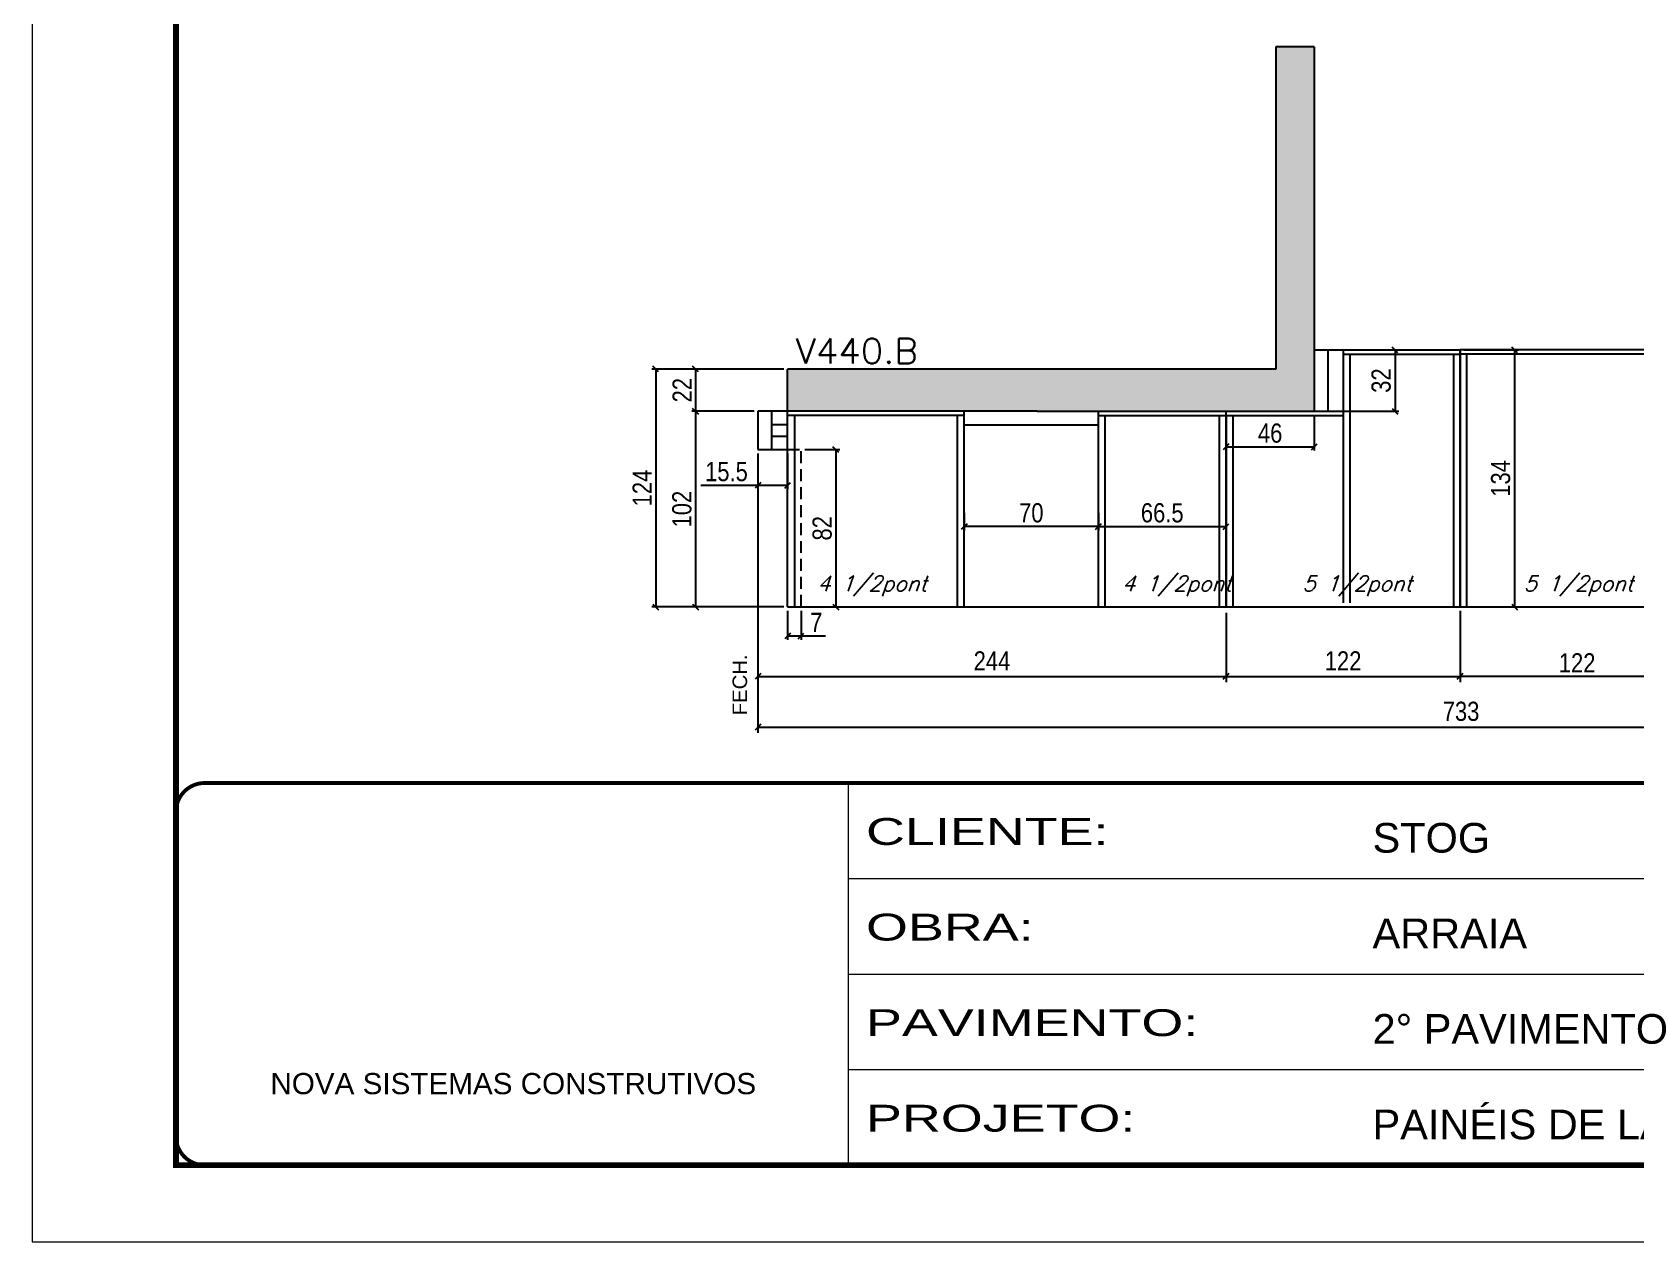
# Model space of a CAD drawing. Extents: x -3394 to 16474, y -5031 to 14397.
# Drawn here: x 9027 to 9863, y 1861 to 2492 of the extents above; entities that cross this region are included whole.
import ezdxf

# ---------------------------------------------------------------- set-up
doc = ezdxf.new("R2010")
doc.units = 0
for name, pattern in [('CONTINUO', [0]), ('DASHED', [0.75, 0.5, -0.25]), ('HIDDEN', [0.375, 0.25, -0.125])]:
    doc.linetypes.add(name, pattern=pattern)
doc.layers.get('0').update_dxf_attribs({"linetype": 'CONTINUOUS'})
doc.layers.get('Defpoints').update_dxf_attribs({"linetype": 'CONTINUOUS'})
for name, color, linetype in [('COTA', 241, 'CONTINUOUS'), ('NOMENCLATURA', 7, 'CONTINUOUS'), ('Painéis', 200, 'CONTINUOUS'), ('SARR_2.2x7', 40, 'CONTINUOUS'), ('SARR_3.5x7', 81, 'CONTINUOUS'), ('texto', 7, 'CONTINUOUS')]:
    doc.layers.add(name, color=color, linetype=linetype)
for name, color, linetype, lineweight in [('Folhas', 255, 'CONTINUOUS', 9), ('SARRAFO DE PRESSAO', 251, 'DASHED', 9), ('Texto Seção', 7, 'CONTINUOUS', 15)]:
    doc.layers.add(name, color=color, linetype=linetype, lineweight=lineweight)
doc.styles.add('ARIAL', font='arial.ttf')
doc.styles.add('COTA TECNICA', font='techl___.ttf', dxfattribs={"height": 10})
doc.styles.add('REGUA-120', font='ROMANS.shx', dxfattribs={"height": 15})
doc.styles.add('ROMANS', font='romans.shx')
doc.styles.add('Tecnologia', font='')
doc.styles.get('Tecnologia').set_extended_font_data('Forgotten Futurist')
doc.dimstyles.new('PAINEL', dxfattribs={"dimtxt": 10, "dimasz": 3, "dimexe": 3, "dimexo": 3, "dimgap": 3, "dimtad": 1, "dimdec": 1, "dimzin": 12, "dimdsep": 46, "dimtxsty": 'COTA TECNICA', "dimblk1": 'OBLIQUE', "dimblk2": 'OBLIQUE', "dimsah": 1, "dimcen": 0.9, "dimclrd": 4, "dimclre": 4, "dimclrt": 240, "dimadec": 1, "dimazin": 3, "dimtfac": 1, "dimtdec": 1, "dimtmove": 0, "dimatfit": 3, "dimfxl": 1, "dimtolj": 1, "dimtzin": 12, "dimarcsym": 0})

# ---------------------------------------------------------------- blocks, each defined once
blk = doc.blocks.new('9999999999')
at = {"color": 30, "linetype": 'CONTINUO'}
for p, q in [((98564.56, 34230.21), (98564.56, 34429.45)), ((98564.56, 34379.64), (99583.98, 34379.64)), ((98564.56, 34329.83), (99487.98, 34329.83)), ((98564.56, 34280.02), (99487.98, 34280.02))]:
    blk.add_line(p, q, dxfattribs=at)
at = {"color": 30, "linetype": 'CONTINUO', "const_width": 2}
blk.add_lwpolyline([(99583.98, 34230.21), (99583.98, 34414.45, 0.414214), (99568.98, 34429.45), (98228.98, 34429.45, 0.414214), (98213.98, 34414.45), (98213.98, 34245.21, 0.414214), (98228.98, 34230.21), (99583.98, 34230.21)], format="xyb", dxfattribs=at)
at = {"layer": 'Folhas'}
blk.add_lwpolyline([(98138.98, 34190.21), (99623.98, 34190.21), (99623.98, 35240.21), (98138.98, 35240.21)], close=True, dxfattribs=at)
at = {"layer": 'Folhas', "color": 30, "const_width": 3}
blk.add_lwpolyline([(98213.98, 34230.21), (99583.98, 34230.21), (99583.98, 35200.21), (98213.98, 35200.21)], close=True, dxfattribs=at)
at = {"color": 7, "linetype": 'Continuous', "ltscale": 5, "style": 'ARIAL'}
for s, height, p in [('STOG', 15.483, (98837.68, 34393.13)), ('ARRAIA', 15.483, (98837.68, 34343.32)), ('2° PAVIMENTO', 15.4829, (98837.68, 34293.51)), ('NOVA SISTEMAS CONSTRUTIVOS', 11.0592, (98263.19, 34267.21)), ('PAINÉIS DE LAT. VIGAS', 15.4829, (98837.68, 34243.7))]:
    blk.add_text(s, height=height, dxfattribs=at).set_placement(p)
at = {"layer": 'Folhas', "color": 7, "style": 'Tecnologia', "width": 1.5}
for s, p in [('CLIENTE:', (98573.65, 34397.17)), ('OBRA:', (98573.65, 34347.31)), ('PAVIMENTO:', (98573.65, 34297.5)), ('PROJETO:', (98573.65, 34247.69))]:
    blk.add_text(s, height=14, dxfattribs=at).set_placement(p)
blk = doc.blocks.new('_Oblique')
at = {"color": 0, "linetype": 'ByBlock', "lineweight": -2}
blk.add_line((-0.5, -0.5), (0.5, 0.5), dxfattribs=at)
blk = doc.blocks.new('*D1562')
at = {"layer": 'COTA', "color": 4, "linetype": 'ByBlock', "lineweight": -2, "transparency": 16777216}
for p, q in [((9405.54, 2270.82), (9405.54, 2152.63)), ((9649.54, 2188.82), (9649.54, 2152.63)), ((9405.54, 2155.63), (9649.54, 2155.63))]:
    blk.add_line(p, q, dxfattribs=at)
at = {"layer": 'Defpoints', "color": 0, "linetype": 'ByBlock', "transparency": 16777216}
for p in [(9405.54, 2273.82), (9649.54, 2191.82), (9649.54, 2155.63)]:
    blk.add_point(p, dxfattribs=at)
at = {"layer": 'COTA', "color": 4, "linetype": 'ByBlock', "lineweight": -2, "transparency": 16777216, "xscale": 3, "yscale": 3, "zscale": 3, "rotation": 180}
blk.add_blockref('_Oblique', (9405.54, 2155.63), dxfattribs=at)
at = {"layer": 'COTA', "color": 4, "linetype": 'ByBlock', "lineweight": -2, "transparency": 16777216, "xscale": 3, "yscale": 3, "zscale": 3}
blk.add_blockref('_Oblique', (9649.54, 2155.63), dxfattribs=at)
at = {"layer": 'COTA', "color": 240, "linetype": 'ByBlock', "transparency": 16777216, "insert": (9527.54, 2163.7), "char_height": 10, "attachment_point": 5, "style": 'COTA TECNICA'}
blk.add_mtext('\\A1;244', dxfattribs=at)
blk = doc.blocks.new('*D1563')
at = {"layer": 'COTA', "color": 4, "linetype": 'ByBlock', "lineweight": -2, "transparency": 16777216}
for p, q in [((9649.54, 2188.82), (9649.54, 2152.63)), ((9771.54, 2188.82), (9771.54, 2152.63)), ((9649.54, 2155.63), (9771.54, 2155.63))]:
    blk.add_line(p, q, dxfattribs=at)
at = {"layer": 'Defpoints', "color": 0, "linetype": 'ByBlock', "transparency": 16777216}
for p in [(9649.54, 2191.82), (9771.54, 2191.82), (9771.54, 2155.63)]:
    blk.add_point(p, dxfattribs=at)
at = {"layer": 'COTA', "color": 4, "linetype": 'ByBlock', "lineweight": -2, "transparency": 16777216, "xscale": 3, "yscale": 3, "zscale": 3, "rotation": 180}
blk.add_blockref('_Oblique', (9649.54, 2155.63), dxfattribs=at)
at = {"layer": 'COTA', "color": 4, "linetype": 'ByBlock', "lineweight": -2, "transparency": 16777216, "xscale": 3, "yscale": 3, "zscale": 3}
blk.add_blockref('_Oblique', (9771.54, 2155.63), dxfattribs=at)
at = {"layer": 'COTA', "color": 240, "linetype": 'ByBlock', "transparency": 16777216, "insert": (9710.54, 2163.69), "char_height": 10, "attachment_point": 5, "style": 'COTA TECNICA'}
blk.add_mtext('\\A1;122', dxfattribs=at)
blk = doc.blocks.new('*D1564')
at = {"layer": 'COTA', "color": 4, "linetype": 'ByBlock', "lineweight": -2, "transparency": 16777216}
for p, q in [((9405.54, 2270.82), (9405.54, 2126.13)), ((10138.54, 2258.82), (10138.54, 2126.13)), ((9405.54, 2129.13), (10138.54, 2129.13))]:
    blk.add_line(p, q, dxfattribs=at)
at = {"layer": 'Defpoints', "color": 0, "linetype": 'ByBlock', "transparency": 16777216}
for p in [(9405.54, 2273.82), (10138.54, 2261.82), (10138.54, 2129.13)]:
    blk.add_point(p, dxfattribs=at)
at = {"layer": 'COTA', "color": 4, "linetype": 'ByBlock', "lineweight": -2, "transparency": 16777216, "xscale": 3, "yscale": 3, "zscale": 3, "rotation": 180}
blk.add_blockref('_Oblique', (9405.54, 2129.13), dxfattribs=at)
at = {"layer": 'COTA', "color": 4, "linetype": 'ByBlock', "lineweight": -2, "transparency": 16777216, "xscale": 3, "yscale": 3, "zscale": 3}
blk.add_blockref('_Oblique', (10138.54, 2129.13), dxfattribs=at)
at = {"layer": 'COTA', "color": 240, "linetype": 'ByBlock', "transparency": 16777216, "insert": (9772.04, 2137.35), "char_height": 10, "attachment_point": 5, "style": 'COTA TECNICA'}
blk.add_mtext('\\A1;733', dxfattribs=at)
blk = doc.blocks.new('*D1598')
at = {"layer": 'COTA', "color": 4, "linetype": 'Continuous', "lineweight": -2, "transparency": 16777216}
for p, q in [((9419.04, 2315.82), (9350.28, 2315.82)), ((9352.28, 2315.82), (9352.28, 2191.82)), ((9419.04, 2191.82), (9350.28, 2191.82))]:
    blk.add_line(p, q, dxfattribs=at)
at = {"layer": 'Defpoints', "color": 0, "linetype": 'Continuous', "transparency": 16777216}
for p in [(9421.04, 2315.82), (9352.28, 2191.82), (9421.04, 2191.82)]:
    blk.add_point(p, dxfattribs=at)
at = {"layer": 'COTA', "color": 4, "linetype": 'Continuous', "lineweight": -2, "transparency": 16777216, "xscale": 3, "yscale": 3, "zscale": 3}
for p, rotation in [((9352.28, 2315.82), 90), ((9352.28, 2191.82), 270)]:
    blk.add_blockref('_Oblique', p, dxfattribs=dict(at, rotation=rotation))
at = {"layer": 'COTA', "color": 240, "linetype": 'Continuous', "transparency": 16777216, "insert": (9345.21, 2253.82), "char_height": 10, "attachment_point": 5, "rotation": 90, "style": 'COTA TECNICA'}
blk.add_mtext('\\A1;124', dxfattribs=at)
blk = doc.blocks.new('*D1599')
at = {"layer": 'COTA', "color": 4, "linetype": 'Continuous', "lineweight": -2, "transparency": 16777216}
for p, q in [((9421.04, 2189.82), (9421.04, 2174.68)), ((9428.04, 2189.82), (9428.04, 2174.68)), ((9421.04, 2176.68), (9428.04, 2176.68)), ((9428.04, 2176.68), (9440.77, 2176.68))]:
    blk.add_line(p, q, dxfattribs=at)
at = {"layer": 'Defpoints', "color": 0, "linetype": 'Continuous', "transparency": 16777216}
for p in [(9421.04, 2191.82), (9428.04, 2191.82), (9428.04, 2176.68)]:
    blk.add_point(p, dxfattribs=at)
at = {"layer": 'COTA', "color": 4, "linetype": 'Continuous', "lineweight": -2, "transparency": 16777216, "xscale": 3, "yscale": 3, "zscale": 3, "rotation": 180}
blk.add_blockref('_Oblique', (9421.04, 2176.68), dxfattribs=at)
at = {"layer": 'COTA', "color": 4, "linetype": 'Continuous', "lineweight": -2, "transparency": 16777216, "xscale": 3, "yscale": 3, "zscale": 3}
blk.add_blockref('_Oblique', (9428.04, 2176.68), dxfattribs=at)
at = {"layer": 'COTA', "color": 240, "linetype": 'Continuous', "transparency": 16777216, "insert": (9435.91, 2183.75), "char_height": 10, "attachment_point": 5, "style": 'COTA TECNICA'}
blk.add_mtext('\\A1;7', dxfattribs=at)
blk = doc.blocks.new('*D1600')
at = {"layer": 'COTA', "color": 4, "linetype": 'Continuous', "lineweight": -2, "transparency": 16777216}
for p, q in [((9403.54, 2293.82), (9371.03, 2293.82)), ((9373.03, 2293.82), (9373.03, 2191.82)), ((9419.04, 2191.82), (9371.03, 2191.82))]:
    blk.add_line(p, q, dxfattribs=at)
at = {"layer": 'Defpoints', "color": 0, "linetype": 'Continuous', "transparency": 16777216}
for p in [(9405.54, 2293.82), (9373.03, 2191.82), (9421.04, 2191.82)]:
    blk.add_point(p, dxfattribs=at)
at = {"layer": 'COTA', "color": 4, "linetype": 'Continuous', "lineweight": -2, "transparency": 16777216, "xscale": 3, "yscale": 3, "zscale": 3}
for p, rotation in [((9373.03, 2293.82), 90), ((9373.03, 2191.82), 270)]:
    blk.add_blockref('_Oblique', p, dxfattribs=dict(at, rotation=rotation))
at = {"layer": 'COTA', "color": 240, "linetype": 'Continuous', "transparency": 16777216, "insert": (9365.93, 2242.82), "char_height": 10, "attachment_point": 5, "rotation": 90, "style": 'COTA TECNICA'}
blk.add_mtext('\\A1;102', dxfattribs=at)
blk = doc.blocks.new('*D1601')
at = {"layer": 'COTA', "color": 4, "linetype": 'Continuous', "lineweight": -2, "transparency": 16777216}
for p, q in [((9419.04, 2315.82), (9371.03, 2315.82)), ((9373.03, 2315.82), (9373.03, 2293.82)), ((9403.54, 2293.82), (9371.03, 2293.82))]:
    blk.add_line(p, q, dxfattribs=at)
at = {"layer": 'Defpoints', "color": 0, "linetype": 'Continuous', "transparency": 16777216}
for p in [(9421.04, 2315.82), (9373.03, 2293.82), (9405.54, 2293.82)]:
    blk.add_point(p, dxfattribs=at)
at = {"layer": 'COTA', "color": 4, "linetype": 'Continuous', "lineweight": -2, "transparency": 16777216, "xscale": 3, "yscale": 3, "zscale": 3}
for p, rotation in [((9373.03, 2315.82), 90), ((9373.03, 2293.82), 270)]:
    blk.add_blockref('_Oblique', p, dxfattribs=dict(at, rotation=rotation))
at = {"layer": 'COTA', "color": 240, "linetype": 'Continuous', "transparency": 16777216, "insert": (9366.03, 2304.82), "char_height": 10, "attachment_point": 5, "rotation": 90, "style": 'COTA TECNICA'}
blk.add_mtext('\\A1;22', dxfattribs=at)
blk = doc.blocks.new('*D1602')
at = {"layer": 'COTA', "color": 4, "linetype": 'Continuous', "lineweight": -2, "transparency": 16777216}
for p, q in [((9513.04, 2240.82), (9513.04, 2231.73)), ((9583.04, 2240.82), (9583.04, 2231.73)), ((9583.04, 2233.73), (9513.04, 2233.73))]:
    blk.add_line(p, q, dxfattribs=at)
at = {"layer": 'Defpoints', "color": 0, "linetype": 'Continuous', "transparency": 16777216}
for p in [(9513.04, 2242.82), (9583.04, 2242.82), (9513.04, 2233.73)]:
    blk.add_point(p, dxfattribs=at)
at = {"layer": 'COTA', "color": 4, "linetype": 'Continuous', "lineweight": -2, "transparency": 16777216, "xscale": 3, "yscale": 3, "zscale": 3, "rotation": 180}
blk.add_blockref('_Oblique', (9513.04, 2233.73), dxfattribs=at)
at = {"layer": 'COTA', "color": 4, "linetype": 'Continuous', "lineweight": -2, "transparency": 16777216, "xscale": 3, "yscale": 3, "zscale": 3}
blk.add_blockref('_Oblique', (9583.04, 2233.73), dxfattribs=at)
at = {"layer": 'COTA', "color": 240, "linetype": 'Continuous', "transparency": 16777216, "insert": (9548.04, 2240.83), "char_height": 10, "attachment_point": 5, "style": 'COTA TECNICA'}
blk.add_mtext('\\A1;70', dxfattribs=at)
blk = doc.blocks.new('*D1603')
at = {"layer": 'COTA', "color": 4, "linetype": 'Continuous', "lineweight": -2, "transparency": 16777216}
for p, q in [((9583.04, 2240.82), (9583.04, 2231.73)), ((9583.04, 2233.73), (9649.54, 2233.73))]:
    blk.add_line(p, q, dxfattribs=at)
at = {"layer": 'Defpoints', "color": 0, "linetype": 'Continuous', "transparency": 16777216}
for p in [(9583.04, 2242.82), (9649.54, 2233.73), (9649.54, 2233.73)]:
    blk.add_point(p, dxfattribs=at)
at = {"layer": 'COTA', "color": 4, "linetype": 'Continuous', "lineweight": -2, "transparency": 16777216, "xscale": 3, "yscale": 3, "zscale": 3, "rotation": 180}
blk.add_blockref('_Oblique', (9583.04, 2233.73), dxfattribs=at)
at = {"layer": 'COTA', "color": 4, "linetype": 'Continuous', "lineweight": -2, "transparency": 16777216, "xscale": 3, "yscale": 3, "zscale": 3}
blk.add_blockref('_Oblique', (9649.54, 2233.73), dxfattribs=at)
at = {"layer": 'COTA', "color": 240, "linetype": 'Continuous', "transparency": 16777216, "insert": (9616.29, 2240.84), "char_height": 10, "attachment_point": 5, "style": 'COTA TECNICA'}
blk.add_mtext('\\A1;66.5', dxfattribs=at)
blk = doc.blocks.new('*D1604')
at = {"layer": 'COTA', "color": 4, "linetype": 'Continuous', "lineweight": -2, "transparency": 16777216}
for p, q in [((9771.54, 2189.82), (9771.54, 2153.63)), ((9893.54, 2189.82), (9893.54, 2153.63)), ((9893.54, 2155.63), (9771.54, 2155.63))]:
    blk.add_line(p, q, dxfattribs=at)
at = {"layer": 'Defpoints', "color": 0, "linetype": 'Continuous', "transparency": 16777216}
for p in [(9771.54, 2191.82), (9893.54, 2191.82), (9771.54, 2155.63)]:
    blk.add_point(p, dxfattribs=at)
at = {"layer": 'COTA', "color": 4, "linetype": 'Continuous', "lineweight": -2, "transparency": 16777216, "xscale": 3, "yscale": 3, "zscale": 3, "rotation": 180}
blk.add_blockref('_Oblique', (9771.54, 2155.63), dxfattribs=at)
at = {"layer": 'COTA', "color": 4, "linetype": 'Continuous', "lineweight": -2, "transparency": 16777216, "xscale": 3, "yscale": 3, "zscale": 3}
blk.add_blockref('_Oblique', (9893.54, 2155.63), dxfattribs=at)
at = {"layer": 'COTA', "color": 240, "linetype": 'Continuous', "transparency": 16777216, "insert": (9832.54, 2162.69), "char_height": 10, "attachment_point": 5, "style": 'COTA TECNICA'}
blk.add_mtext('\\A1;122', dxfattribs=at)
blk = doc.blocks.new('*D1608')
at = {"layer": 'COTA', "color": 4, "linetype": 'Continuous', "lineweight": -2, "transparency": 16777216}
for p, q in [((9773.54, 2325.82), (9801.93, 2325.82)), ((9799.93, 2325.82), (9799.93, 2191.82)), ((9773.54, 2191.82), (9801.93, 2191.82))]:
    blk.add_line(p, q, dxfattribs=at)
at = {"layer": 'Defpoints', "color": 0, "linetype": 'Continuous', "transparency": 16777216}
for p in [(9771.54, 2325.82), (9771.54, 2191.82), (9799.93, 2191.82)]:
    blk.add_point(p, dxfattribs=at)
at = {"layer": 'COTA', "color": 4, "linetype": 'Continuous', "lineweight": -2, "transparency": 16777216, "xscale": 3, "yscale": 3, "zscale": 3}
for p, rotation in [((9799.93, 2325.82), 90), ((9799.93, 2191.82), 270)]:
    blk.add_blockref('_Oblique', p, dxfattribs=dict(at, rotation=rotation))
at = {"layer": 'COTA', "color": 240, "linetype": 'Continuous', "transparency": 16777216, "insert": (9792.71, 2258.82), "char_height": 10, "attachment_point": 5, "rotation": 90, "style": 'COTA TECNICA'}
blk.add_mtext('\\A1;134', dxfattribs=at)
blk = doc.blocks.new('*D1609')
at = {"layer": 'COTA', "color": 4, "linetype": 'Continuous', "lineweight": -2, "transparency": 16777216}
for p, q in [((9697.54, 2325.82), (9739.63, 2325.82)), ((9737.63, 2325.82), (9737.63, 2293.82)), ((9697.54, 2293.82), (9739.63, 2293.82))]:
    blk.add_line(p, q, dxfattribs=at)
at = {"layer": 'Defpoints', "color": 0, "linetype": 'Continuous', "transparency": 16777216}
for p in [(9695.54, 2325.82), (9695.54, 2293.82), (9737.63, 2293.82)]:
    blk.add_point(p, dxfattribs=at)
at = {"layer": 'COTA', "color": 4, "linetype": 'Continuous', "lineweight": -2, "transparency": 16777216, "xscale": 3, "yscale": 3, "zscale": 3}
for p, rotation in [((9737.63, 2325.82), 90), ((9737.63, 2293.82), 270)]:
    blk.add_blockref('_Oblique', p, dxfattribs=dict(at, rotation=rotation))
at = {"layer": 'COTA', "color": 240, "linetype": 'Continuous', "transparency": 16777216, "insert": (9730.41, 2309.82), "char_height": 10, "attachment_point": 5, "rotation": 90, "style": 'COTA TECNICA'}
blk.add_mtext('\\A1;32', dxfattribs=at)
blk = doc.blocks.new('*D1610')
at = {"layer": 'COTA', "color": 4, "linetype": 'Continuous', "lineweight": -2, "transparency": 16777216}
for p, q in [((9649.54, 2291.82), (9649.54, 2273.29)), ((9695.54, 2291.82), (9695.54, 2273.29)), ((9649.54, 2275.29), (9695.54, 2275.29))]:
    blk.add_line(p, q, dxfattribs=at)
at = {"layer": 'Defpoints', "color": 0, "linetype": 'Continuous', "transparency": 16777216}
for p in [(9649.54, 2293.82), (9695.54, 2293.82), (9695.54, 2275.29)]:
    blk.add_point(p, dxfattribs=at)
at = {"layer": 'COTA', "color": 4, "linetype": 'Continuous', "lineweight": -2, "transparency": 16777216, "xscale": 3, "yscale": 3, "zscale": 3, "rotation": 180}
blk.add_blockref('_Oblique', (9649.54, 2275.29), dxfattribs=at)
at = {"layer": 'COTA', "color": 4, "linetype": 'Continuous', "lineweight": -2, "transparency": 16777216, "xscale": 3, "yscale": 3, "zscale": 3}
blk.add_blockref('_Oblique', (9695.54, 2275.29), dxfattribs=at)
at = {"layer": 'COTA', "color": 240, "linetype": 'Continuous', "transparency": 16777216, "insert": (9672.54, 2282.39), "char_height": 10, "attachment_point": 5, "style": 'COTA TECNICA'}
blk.add_mtext('\\A1;46', dxfattribs=at)
blk = doc.blocks.new('*D1612')
at = {"layer": 'COTA', "color": 4, "linetype": 'Continuous', "lineweight": -2, "transparency": 16777216}
for p, q in [((9430.04, 2273.82), (9448.17, 2273.82)), ((9446.17, 2273.82), (9446.17, 2191.82)), ((9430.04, 2191.82), (9448.17, 2191.82))]:
    blk.add_line(p, q, dxfattribs=at)
at = {"layer": 'Defpoints', "color": 0, "linetype": 'Continuous', "transparency": 16777216}
for p in [(9428.04, 2273.82), (9428.04, 2191.82), (9446.17, 2191.82)]:
    blk.add_point(p, dxfattribs=at)
at = {"layer": 'COTA', "color": 4, "linetype": 'Continuous', "lineweight": -2, "transparency": 16777216, "xscale": 3, "yscale": 3, "zscale": 3}
for p, rotation in [((9446.17, 2273.82), 90), ((9446.17, 2191.82), 270)]:
    blk.add_blockref('_Oblique', p, dxfattribs=dict(at, rotation=rotation))
at = {"layer": 'COTA', "color": 240, "linetype": 'Continuous', "transparency": 16777216, "insert": (9439.08, 2232.82), "char_height": 10, "attachment_point": 5, "rotation": 90, "style": 'COTA TECNICA'}
blk.add_mtext('\\A1;82', dxfattribs=at)
blk = doc.blocks.new('*D1613')
at = {"layer": 'COTA', "color": 4, "linetype": 'Continuous', "lineweight": -2, "transparency": 16777216}
for p, q in [((9405.54, 2271.82), (9405.54, 2253.2)), ((9421.04, 2271.82), (9421.04, 2253.2)), ((9405.54, 2255.2), (9375.75, 2255.2)), ((9421.04, 2255.2), (9405.54, 2255.2))]:
    blk.add_line(p, q, dxfattribs=at)
at = {"layer": 'Defpoints', "color": 0, "linetype": 'Continuous', "transparency": 16777216}
for p in [(9405.54, 2273.82), (9421.04, 2273.82), (9405.54, 2255.2)]:
    blk.add_point(p, dxfattribs=at)
at = {"layer": 'COTA', "color": 4, "linetype": 'Continuous', "lineweight": -2, "transparency": 16777216, "xscale": 3, "yscale": 3, "zscale": 3, "rotation": 180}
blk.add_blockref('_Oblique', (9405.54, 2255.2), dxfattribs=at)
at = {"layer": 'COTA', "color": 4, "linetype": 'Continuous', "lineweight": -2, "transparency": 16777216, "xscale": 3, "yscale": 3, "zscale": 3}
blk.add_blockref('_Oblique', (9421.04, 2255.2), dxfattribs=at)
at = {"layer": 'COTA', "color": 240, "linetype": 'Continuous', "transparency": 16777216, "insert": (9389.14, 2262.31), "char_height": 10, "attachment_point": 5, "style": 'COTA TECNICA'}
blk.add_mtext('\\A1;15.5', dxfattribs=at)

msp = doc.modelspace()

# ---------------------------------------------------------------- hatches: boundary and pattern name
at = {"layer": 'COTA', "linetype": 'Continuous'}
h = msp.add_hatch(dxfattribs=at)
h.set_pattern_fill('AR-CONC', color=256, scale=0.05)
h.set_pattern_definition([(50, (4755, -5742.8755), (9.1092334, -0.796954), [0.9525, -10.4775]), (355, (4755, -5742.876), (-1.762171, 9.552842), [0.762, -8.382029]), (100.45144, (4755.759, -5742.942), (7.347062, 8.755888), [0.8095, -8.904512]), (46.1842, (4755, -5740.336), (13.553952, -2.102116), [1.42875, -15.71625]), (96.63556, (4756.13, -5740.511), (11.870207, 12.371306), [1.214251, -13.35678]), (351.18415, (4755, -5740.336), (11.870207, 12.371306), [1.142998, -12.572987]), (21, (4756.27, -5740.9705), (7.5807196, -5.11326), [0.9525, -10.4775]), (326, (4756.27, -5740.971), (3.090101, 9.209398), [0.762, -8.382]), (71.45144, (4756.902, -5741.397), (10.670821, 4.0961384), [0.8095, -8.904497]), (37.5, (4755, -5742.8755), (0.1544302, 4.2277519), [0, -8.2804, 0, -8.509, 0, -8.41375]), (7.5, (4755, -5742.8755), (3.3409831, 5.0090287), [0, -4.8514, 0, -8.0899, 0, -3.20675]), (327.5, (4752.168, -5742.8755), (6.7795298, -0.2864372), [0, -3.175, 0, -9.906, 0, -13.1445]), (317.5, (4750.898, -5742.8755), (7.406459, 1.2713246), [0, -4.1275, 0, -6.5786, 0, -9.3345])])
h.paths.add_polyline_path([(9695.54, 2483.82), (9675.54, 2483.82), (9675.54, 2315.82), (9421.04, 2315.82), (9421.04, 2293.82), (9551.04, 2293.82), (9655.04, 2293.82), (9695.54, 2293.82), (9695.54, 2325.82)])

# ---------------------------------------------------------------- linework, layer by layer
for p, q in [((9695.54, 2483.82), (9675.54, 2483.82)), ((9675.54, 2483.82), (9675.54, 2315.82)), ((9695.54, 2483.82), (9695.54, 2325.82)), ((9421.04, 2293.82), (9421.04, 2315.82)), ((9675.54, 2315.82), (9421.04, 2315.82))]:
    msp.add_line(p, q, dxfattribs=at)
at = {"layer": 'Painéis', "linetype": 'ByBlock'}
for p, q in [((9695.54, 2325.82), (9771.54, 2325.82)), ((9771.54, 2191.82), (9771.54, 2325.82)), ((10138.54, 2325.82), (9771.54, 2325.82)), ((9551.04, 2293.82), (9405.54, 2293.82)), ((9551.04, 2293.82), (9655.04, 2293.82)), ((9649.54, 2191.82), (9649.54, 2293.82)), ((9655.04, 2293.82), (9695.54, 2293.82)), ((9421.04, 2191.82), (9421.04, 2273.82)), ((9421.04, 2191.82), (9987.54, 2191.82))]:
    msp.add_line(p, q, dxfattribs=at)
at = {"layer": 'Painéis', "linetype": 'Continuous'}
for p, q in [((9695.54, 2325.82), (9695.54, 2293.82)), ((9405.54, 2293.82), (9405.54, 2273.82)), ((9405.54, 2273.82), (9421.04, 2273.82))]:
    msp.add_line(p, q, dxfattribs=at)
at = {"layer": 'SARR_2.2x7', "linetype": 'Continuous'}
for p, q in [((9702.54, 2325.82), (9702.54, 2293.82)), ((9710.54, 2323.62), (9771.54, 2323.62)), ((9893.54, 2323.62), (9771.54, 2323.62)), ((9412.54, 2293.82), (9412.54, 2273.82)), ((9513.04, 2291.62), (9421.04, 2291.62)), ((9583.04, 2291.62), (9649.54, 2291.62)), ((9649.54, 2291.62), (9710.54, 2291.62)), ((9695.54, 2293.82), (9710.54, 2293.82)), ((9421.04, 2286.82), (9412.54, 2286.82)), ((9513.04, 2286.82), (9583.04, 2286.82)), ((9412.54, 2280.82), (9421.04, 2280.82))]:
    msp.add_line(p, q, dxfattribs=at)
at = {"layer": 'SARR_2.2x7', "linetype": 'HIDDEN', "ltscale": 25}
for p in [(9421.04, 2273.82), (9428.04, 2191.82)]:
    msp.add_line(p, (9428.04, 2273.82), dxfattribs=at)
at = {"layer": 'SARR_3.5x7'}
for p, q in [((9710.54, 2325.82), (9710.54, 2193.98)), ((9771.54, 2325.82), (9771.54, 2191.82)), ((9714.04, 2323.62), (9714.04, 2193.98)), ((9768.04, 2323.62), (9768.04, 2191.82)), ((9775.04, 2191.82), (9775.04, 2323.62)), ((9421.04, 2273.82), (9421.04, 2293.82)), ((9424.54, 2291.62), (9424.54, 2191.82)), ((9509.54, 2191.82), (9509.54, 2291.62)), ((9513.04, 2191.82), (9513.04, 2293.82)), ((9583.04, 2191.82), (9583.04, 2293.82)), ((9586.54, 2191.82), (9586.54, 2291.62)), ((9646.04, 2291.62), (9646.04, 2191.82)), ((9649.54, 2291.62), (9649.54, 2191.82)), ((9653.04, 2291.62), (9653.04, 2191.82)), ((9421.04, 2191.82), (9424.54, 2191.82)), ((9646.04, 2191.82), (9649.54, 2191.82)), ((9649.54, 2191.82), (9653.04, 2191.82)), ((9768.04, 2191.82), (9771.54, 2191.82))]:
    msp.add_line(p, q, dxfattribs=at)

# ---------------------------------------------------------------- block references
at = {"layer": 'SARRAFO DE PRESSAO', "color": 6, "linetype": 'ByBlock'}
msp.add_blockref('9999999999', (-89111.77, -32329.4), dxfattribs=at)

# ---------------------------------------------------------------- texts
at = {"layer": 'NOMENCLATURA', "linetype": 'Continuous', "style": 'ARIAL'}
msp.add_text('FECH.', height=7.567, rotation=90, dxfattribs=at).set_placement((9399.87, 2135.35))
at = {"layer": 'texto', "color": 2, "char_height": 8, "attachment_point": 5, "style": 'ROMANS'}
for s, insert in [('{\\Q19;\\C256;4 1/2pont}', (9465.05, 2202.74)), ('{\\Q19;\\C256;4 1/2pont}', (9623.9, 2202.74)), ('{\\Q19;\\C256;5 1/2pont}', (9717.93, 2202.74)), ('{\\Q19;\\C256;5 1/2pont}', (9833.26, 2202.74))]:
    msp.add_mtext(s, dxfattribs=dict(at, insert=insert))
at = {"layer": 'Texto Seção', "style": 'REGUA-120', "width": 1.05}
msp.add_text('V440.B', height=13, dxfattribs=at).set_placement((9425.23, 2318.77))

# ---------------------------------------------------------------- dimensions: what is measured, and where the dimension line sits
at = {"layer": 'COTA', "linetype": 'Continuous'}
for base, p1, p2, angle, override, picture, middle in [((9737.63, 2293.82), (9695.54, 2325.82), (9695.54, 2293.82), 90, {"dimexe": 2, "dimexo": 2, "dimgap": 2, "dimadec": 8, "dimtix": 1, "dimatfit": 2, "dimldrblk": 'Oblique'}, '*D1609', (9730.41, 2309.82)), ((9799.93, 2191.82), (9771.54, 2325.82), (9771.54, 2191.82), 90, {"dimexe": 2, "dimexo": 2, "dimgap": 2, "dimadec": 8, "dimtix": 1, "dimatfit": 2, "dimldrblk": 'Oblique'}, '*D1608', (9792.71, 2258.82)), ((9352.28, 2191.82), (9421.04, 2315.82), (9421.04, 2191.82), 90, {"dimexe": 2, "dimexo": 2, "dimgap": 2, "dimadec": 8, "dimtix": 1, "dimatfit": 2, "dimldrblk": 'Oblique'}, '*D1598', (9345.21, 2253.82)), ((9373.03, 2293.82), (9421.04, 2315.82), (9405.54, 2293.82), 90, {"dimexe": 2, "dimexo": 2, "dimgap": 2, "dimadec": 8, "dimtix": 1, "dimatfit": 2, "dimldrblk": 'Oblique'}, '*D1601', (9366.03, 2304.82)), ((9373.03, 2191.82), (9405.54, 2293.82), (9421.04, 2191.82), 90, {"dimexe": 2, "dimexo": 2, "dimgap": 2, "dimadec": 8, "dimtix": 1, "dimatfit": 2, "dimldrblk": 'Oblique'}, '*D1600', (9365.93, 2242.82)), ((9446.17, 2191.82), (9428.04, 2273.82), (9428.04, 2191.82), 90, {"dimexe": 2, "dimexo": 2, "dimgap": 2, "dimadec": 8, "dimtix": 1, "dimatfit": 2, "dimldrblk": 'Oblique'}, '*D1612', (9439.08, 2232.82)), ((9513.04, 2233.73), (9583.04, 2242.82), (9513.04, 2242.82), 180, {"dimexe": 2, "dimexo": 2, "dimgap": 2, "dimadec": 8, "dimtix": 1, "dimatfit": 2, "dimldrblk": 'Oblique'}, '*D1602', (9548.04, 2240.83)), ((9649.54, 2233.73), (9583.04, 2242.82), (9649.54, 2233.73), 180, {"dimexe": 2, "dimexo": 2, "dimgap": 2, "dimadec": 8, "dimtix": 1, "dimtmove": 1, "dimatfit": 2, "dimldrblk": 'Oblique'}, '*D1603', (9616.29, 2240.84)), ((9771.54, 2155.63), (9893.54, 2191.82), (9771.54, 2191.82), 180, {"dimexe": 2, "dimexo": 2, "dimgap": 2, "dimadec": 8, "dimtix": 1, "dimatfit": 2, "dimldrblk": 'Oblique'}, '*D1604', (9832.54, 2162.69))]:
    dim = msp.add_linear_dim(base=base, p1=p1, p2=p2, angle=angle, dimstyle='PAINEL', override=override, dxfattribs=at)
    dim.commit()
    dim.dimension.update_dxf_attribs({"geometry": picture, "text_midpoint": middle})
dim = msp.add_linear_dim(base=(9695.54, 2275.29), p1=(9649.54, 2293.82), p2=(9695.54, 2293.82), dimstyle='PAINEL', override={"dimexe": 2, "dimexo": 2, "dimgap": 2, "dimadec": 8, "dimtix": 1, "dimatfit": 2, "dimldrblk": 'Oblique'}, dxfattribs=at)
dim.commit()
dim.dimension.update_dxf_attribs({"geometry": '*D1610', "text_midpoint": (9672.54, 2282.39)})
dim = msp.add_linear_dim(base=(9405.54, 2255.2), p1=(9421.04, 2273.82), p2=(9405.54, 2273.82), dimstyle='PAINEL', override={"dimexe": 2, "dimexo": 2, "dimgap": 2, "dimadec": 8, "dimtix": 1, "dimatfit": 2, "dimldrblk": 'Oblique'}, dxfattribs=at)
dim.commit()
dim.dimension.update_dxf_attribs({"geometry": '*D1613', "text_midpoint": (9389.14, 2255.2), "dimtype": 160})
at = {"layer": 'COTA', "linetype": 'ByBlock'}
for base, p2, picture, middle in [((9649.54, 2155.63), (9649.54, 2191.82), '*D1562', (9527.54, 2163.7)), ((10138.54, 2129.13), (10138.54, 2261.82), '*D1564', (9772.04, 2137.35))]:
    dim = msp.add_linear_dim(base=base, p1=(9405.54, 2273.82), p2=p2, dimstyle='PAINEL', dxfattribs=at)
    dim.commit()
    dim.dimension.update_dxf_attribs({"geometry": picture, "text_midpoint": middle})
at = {"layer": 'COTA', "linetype": 'Continuous'}
dim = msp.add_linear_dim(base=(9428.04, 2176.68), p1=(9421.04, 2191.82), p2=(9428.04, 2191.82), angle=180, dimstyle='PAINEL', override={"dimexe": 2, "dimexo": 2, "dimgap": 2, "dimadec": 8, "dimtix": 1, "dimatfit": 2, "dimldrblk": 'Oblique'}, dxfattribs=at)
dim.commit()
dim.dimension.update_dxf_attribs({"geometry": '*D1599', "text_midpoint": (9435.91, 2176.68), "dimtype": 160})
at = {"layer": 'COTA', "linetype": 'ByBlock'}
dim = msp.add_linear_dim(base=(9771.54, 2155.63), p1=(9649.54, 2191.82), p2=(9771.54, 2191.82), dimstyle='PAINEL', override={"dimtmove": 1}, dxfattribs=at)
dim.commit()
dim.dimension.update_dxf_attribs({"geometry": '*D1563', "text_midpoint": (9710.54, 2163.69)})

doc.saveas('drawing.dxf')
